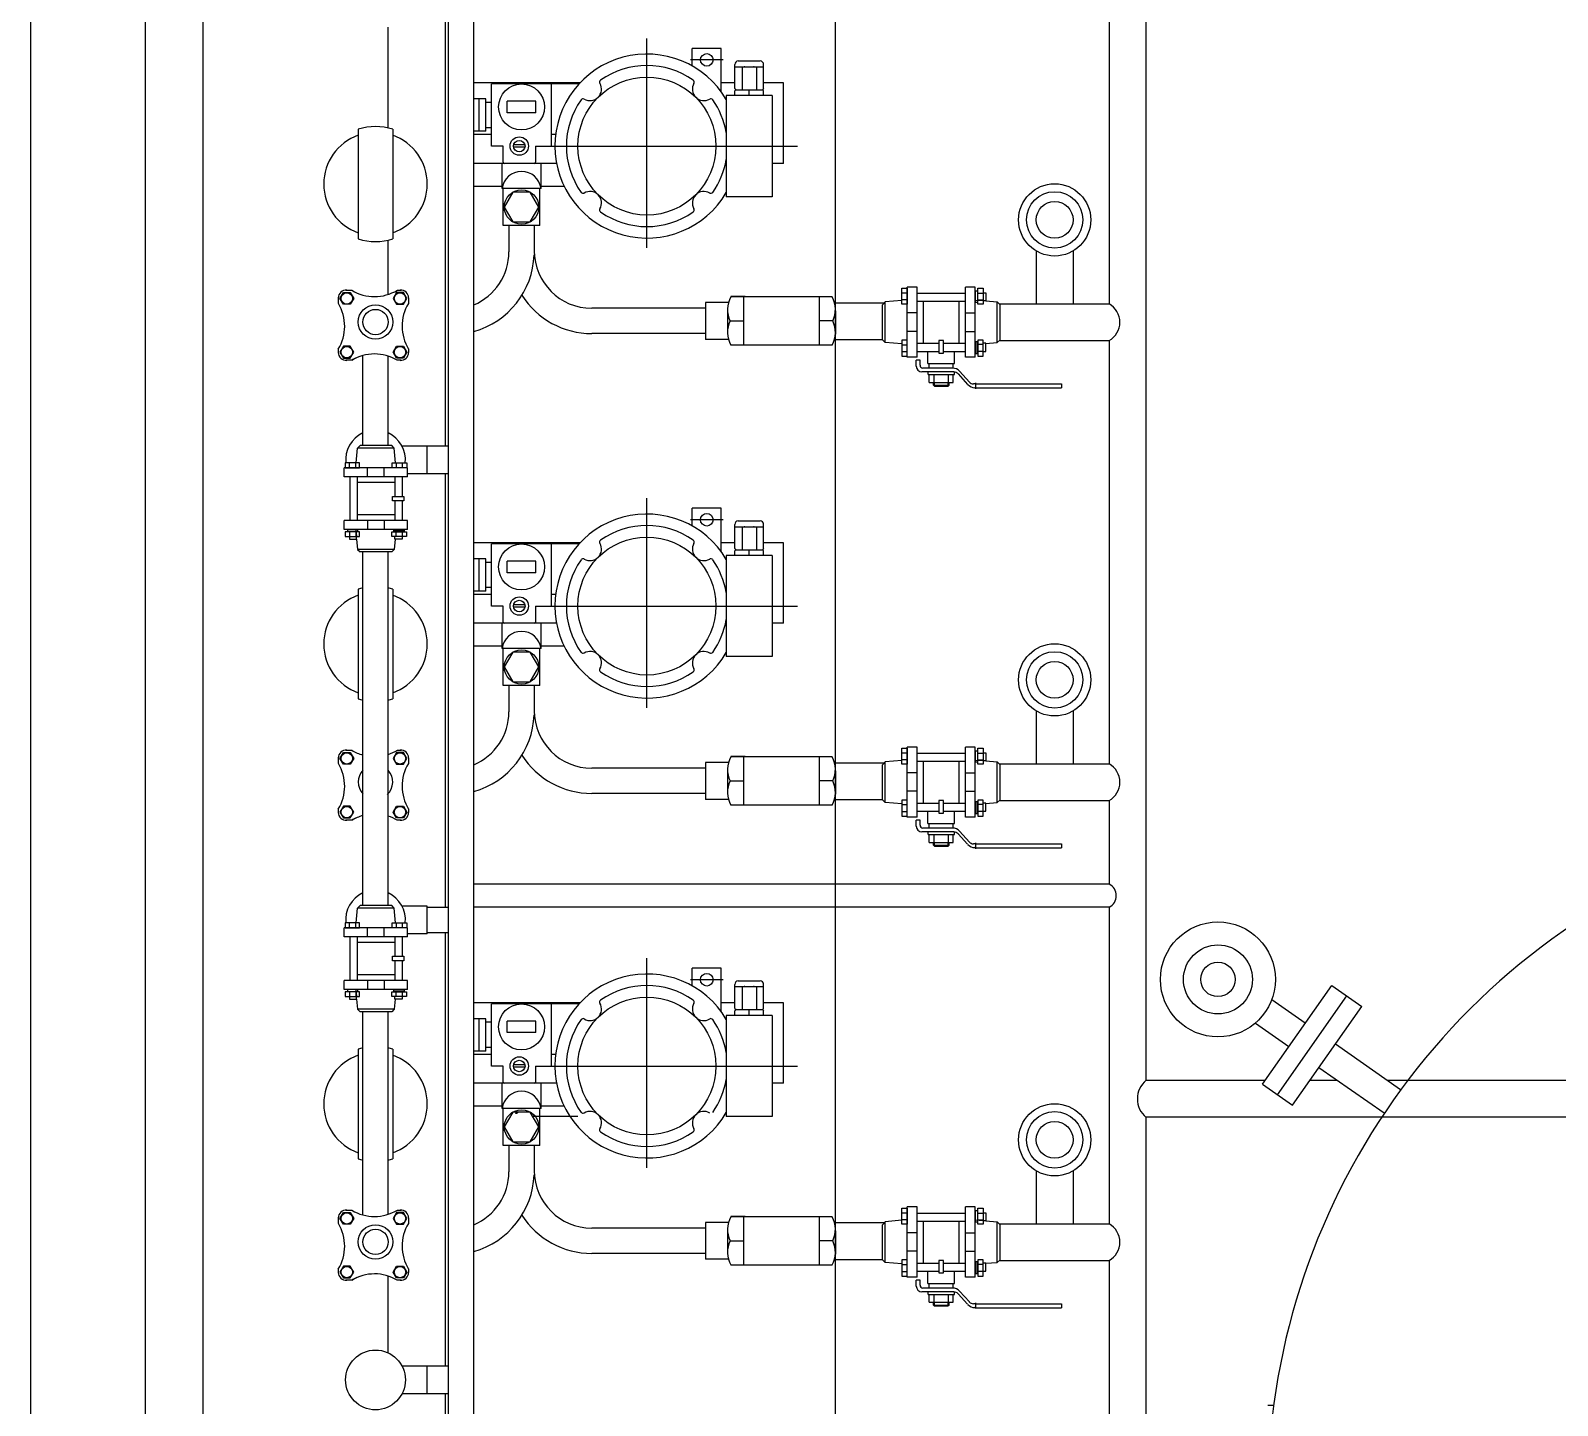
# Model space of a CAD drawing. Extents: x -93062 to 326984, y -142534 to 91021.
# Drawn here: x -13834 to -12506, y 71426 to 72622 of the extents above; entities that cross this region are included whole.
import ezdxf

# ---------------------------------------------------------------- set-up
doc = ezdxf.new("R2010")
doc.units = 0
doc.header["$LTSCALE"] = 1000
doc.header["$MEASUREMENT"] = 0
doc.layers.add('EQUIPMENT', color=8, linetype='Continuous')

# ---------------------------------------------------------------- blocks, each defined once
blk = doc.blocks.new('A$C057769C0')
at = {"layer": 'EQUIPMENT', "linetype": 'Continuous'}
for p, q in [((6950, 9599.5), (6950, 14599.5)), ((7550, 9649.5), (7550, 14549.5)), ((7000, 9649.5), (7000, 13799.5)), ((7235.5, 9886.5), (7235.5, 13066.5)), ((7213.5, 9898.5), (7213.5, 13054.5)), ((7211, 11888.5), (7211, 12265.5)), ((7161, 12165.3), (7161, 12253)), ((7135, 12164.2), (7135, 12068.8)), ((7165, 12164.2), (7165, 12068.8)), ((7266, 12080.5), (7266, 12057.5)), ((7288, 12080.5), (7288, 12057.5)), ((7161, 12020.6), (7161, 12067.7)), ((7724.6, 12058.2), (7724.6, 12012.3)), ((7756.6, 12058.2), (7756.6, 12012.3)), ((7436.9, 12008.5), (7338, 12008.5)), ((7456.9, 12013.4), (7436.9, 12013.4)), ((7436.9, 12013.4), (7436.9, 11981.4)), ((7692.4, 12012.3), (7788, 12012.3)), ((7436.9, 11986.5), (7338, 11986.5)), ((7456.9, 11981.4), (7436.9, 11981.4)), ((7692.4, 11980.3), (7788, 11980.3)), ((7139, 11889.1), (7139, 11967.3)), ((7161, 11889.1), (7161, 11966.8)), ((7213.5, 11888.5), (7173, 11888.5)), ((7195, 11864.5), (7195, 11888.5)), ((7213.5, 11864.5), (7177.9, 11864.5)), ((7211, 11487.5), (7211, 11864.5)), ((7164.2, 11796.6), (7136.6, 11796.6)), ((7139, 11489.1), (7139, 11796.6)), ((7161, 11489.1), (7161, 11796.6)), ((7135, 11764.2), (7135, 11668.8)), ((7165, 11764.2), (7165, 11668.8)), ((7266, 11680.5), (7266, 11657.5)), ((7288, 11680.5), (7288, 11657.5)), ((7724.6, 11658.2), (7724.6, 11612.3)), ((7756.6, 11658.2), (7756.6, 11612.3)), ((7436.9, 11608.5), (7338, 11608.5)), ((7456.9, 11613.4), (7436.9, 11613.4)), ((7436.9, 11613.4), (7436.9, 11581.4)), ((7692.4, 11612.3), (7788, 11612.3)), ((7436.9, 11586.5), (7338, 11586.5)), ((7456.9, 11581.4), (7436.9, 11581.4)), ((7692.4, 11580.3), (7788, 11580.3)), ((7195, 11488.5), (7173, 11488.5)), ((7195, 11464.5), (7195, 11488.5)), ((7195, 11487.5), (7213.5, 11487.5)), ((7195, 11464.5), (7177.9, 11464.5)), ((7195, 11465.5), (7213.5, 11465.5)), ((7211, 11088.5), (7211, 11465.5)), ((7164.2, 11396.6), (7136.6, 11396.6)), ((7139, 11220.1), (7139, 11396.6)), ((7161, 11220.6), (7161, 11396.6)), ((7135, 11364.2), (7135, 11268.8)), ((7165, 11364.2), (7165, 11268.8)), ((7495, 11305.5), (7455, 11305.5)), ((7266, 11280.5), (7266, 11257.5)), ((7288, 11280.5), (7288, 11257.5)), ((7724.6, 11258.2), (7724.6, 11212.3)), ((7756.6, 11258.2), (7756.6, 11212.3)), ((7436.9, 11208.5), (7338, 11208.5)), ((7456.9, 11213.4), (7436.9, 11213.4)), ((7436.9, 11213.4), (7436.9, 11181.4)), ((7692.4, 11212.3), (7788, 11212.3)), ((7436.9, 11186.5), (7338, 11186.5)), ((7456.9, 11181.4), (7436.9, 11181.4)), ((7692.4, 11180.3), (7788, 11180.3)), ((7161, 11100.1), (7161, 11166.8)), ((7213.5, 11088.5), (7173, 11088.5)), ((7195, 11064.5), (7195, 11088.5)), ((7213.5, 11064.5), (7173, 11064.5)), ((7211, 10688.5), (7211, 11064.5))]:
    blk.add_line(p, q, dxfattribs=at)
at = {"layer": 'EQUIPMENT'}
for p, q in [((7820, 12862.1), (7820, 11336.9)), ((7788, 12380.3), (7788, 12012.3)), ((7425.5, 12219.1), (7425.5, 12234.5)), ((7450.5, 12234.5), (7425.5, 12234.5)), ((7450.5, 12196.8), (7450.5, 12234.5)), ((7452.3, 12224.5), (7423.9, 12224.5)), ((7462.5, 12199.5), (7462.5, 12220.5)), ((7462.5, 12218.5), (7487.5, 12218.5)), ((7465.5, 12223.5), (7484.5, 12223.5)), ((7468.7, 12218.5), (7468.7, 12198.5)), ((7481.2, 12218.5), (7481.2, 12198.5)), ((7487.5, 12199.5), (7487.5, 12220.5)), ((7327.9, 12204.5), (7235.5, 12204.5)), ((7327, 12203.5), (7251, 12203.5)), ((7251, 12149.5), (7251, 12203.5)), ((7303, 12149.5), (7303, 12203.5)), ((7462.5, 12204.5), (7450.5, 12204.5)), ((7504.8, 12204.5), (7487.5, 12204.5)), ((7504.8, 12134.5), (7504.8, 12204.5)), ((7246, 12190.5), (7235.5, 12190.5)), ((7240, 12162.5), (7240, 12190.5)), ((7246, 12162.5), (7246, 12190.5)), ((7495, 12193.5), (7455, 12193.5)), ((7455, 12193.5), (7455, 12105.5)), ((7462.5, 12199.5), (7463.5, 12198.5)), ((7463.5, 12198.5), (7462.5, 12197.5)), ((7462.5, 12193.5), (7462.5, 12197.5)), ((7463.5, 12198.5), (7486.5, 12198.5)), ((7475, 12193.5), (7475, 12198.5)), ((7487.5, 12199.5), (7486.5, 12198.5)), ((7486.5, 12198.5), (7487.5, 12197.5)), ((7487.5, 12193.5), (7487.5, 12197.5)), ((7495, 12193.5), (7495, 12105.5)), ((7251, 12187.5), (7246, 12187.5)), ((7264.5, 12178.5), (7264.5, 12188.5)), ((7289.5, 12188.5), (7264.5, 12188.5)), ((7289.5, 12178.5), (7264.5, 12178.5)), ((7289.5, 12178.5), (7289.5, 12188.5)), ((7251, 12165.5), (7246, 12165.5)), ((7246, 12162.5), (7235.5, 12162.5)), ((7251, 12159.5), (7235.5, 12159.5)), ((7280, 12150.5), (7270, 12150.5)), ((7306.6, 12159.5), (7303, 12159.5)), ((7261, 12149.5), (7251, 12149.5)), ((7261, 12135.5), (7261, 12149.5)), ((7280, 12148.5), (7270, 12148.5)), ((7289, 12149.5), (7289, 12135.5)), ((7307.4, 12134.5), (7235.5, 12134.5)), ((7260, 12112.5), (7260, 12134.5)), ((7294, 12112.5), (7294, 12134.5)), ((7504.8, 12134.5), (7495, 12134.5)), ((7260, 12114.5), (7235.5, 12114.5)), ((7294, 12112.5), (7260, 12112.5)), ((7261, 12080.5), (7261, 12112.5)), ((7293, 12080.5), (7293, 12112.5)), ((7314, 12114.5), (7294, 12114.5)), ((7269.5, 12109.5), (7262, 12096.5)), ((7284.5, 12109.5), (7269.5, 12109.5)), ((7292, 12096.5), (7284.5, 12109.5)), ((7495, 12105.5), (7455, 12105.5)), ((7262, 12096.5), (7269.5, 12083.5)), ((7269.5, 12083.5), (7284.5, 12083.5)), ((7284.5, 12083.5), (7292, 12096.5)), ((7293, 12080.5), (7261, 12080.5)), ((7117.7, 12012.5), (7117.7, 12017.4)), ((7119.1, 12017), (7122.1, 12022.2)), ((7122.1, 12011.9), (7119.1, 12017)), ((7122.1, 12022.2), (7128, 12022.2)), ((7124.1, 12024.2), (7129.4, 12024.2)), ((7128, 12022.2), (7131, 12017)), ((7131, 12017), (7128, 12011.9)), ((7168.3, 12022.2), (7165.4, 12017)), ((7165.4, 12017), (7168.3, 12011.9)), ((7174.3, 12022.2), (7168.3, 12022.2)), ((7168.8, 12024.2), (7172.3, 12024.2)), ((7177.3, 12017), (7174.3, 12022.2)), ((7174.3, 12011.9), (7177.3, 12017)), ((7178.7, 12017.4), (7178.7, 12012.5)), ((7128, 12011.9), (7122.1, 12011.9)), ((7168.3, 12011.9), (7174.3, 12011.9)), ((7788, 11980.3), (7788, 11612.3)), ((7117.7, 11970), (7117.7, 11973.1)), ((7122.1, 11975.5), (7119.1, 11970.3)), ((7119.1, 11970.3), (7122.1, 11965.2)), ((7128, 11975.5), (7122.1, 11975.5)), ((7122.1, 11965.2), (7128, 11965.2)), ((7131, 11970.3), (7128, 11975.5)), ((7128, 11965.2), (7131, 11970.3)), ((7165.4, 11970.3), (7168.3, 11975.5)), ((7168.3, 11965.2), (7165.4, 11970.3)), ((7168.3, 11975.5), (7174.3, 11975.5)), ((7174.3, 11965.2), (7168.3, 11965.2)), ((7174.3, 11975.5), (7177.3, 11970.3)), ((7177.3, 11970.3), (7174.3, 11965.2)), ((7178.7, 11973.1), (7178.7, 11970)), ((7129.4, 11963.2), (7124.1, 11963.2)), ((7172.3, 11963.2), (7168.8, 11963.2)), ((7746.5, 11942.7), (7746.5, 11939.3)), ((7133.2, 11873.9), (7134.3, 11886.9)), ((7134.3, 11886.9), (7136.6, 11889.1)), ((7166.3, 11886.9), (7134.3, 11886.9)), ((7164.2, 11889.1), (7136.6, 11889.1)), ((7166.3, 11886.9), (7164.2, 11889.1)), ((7167.4, 11873.9), (7166.3, 11886.9)), ((7123.5, 11873.9), (7123.5, 11869.8)), ((7136.2, 11873.9), (7123.5, 11873.9)), ((7127.2, 11873.8), (7127.2, 11870)), ((7132.6, 11873.6), (7132.6, 11870.1)), ((7136.2, 11869.8), (7136.2, 11873.9)), ((7164.4, 11869.8), (7164.4, 11873.9)), ((7164.4, 11873.9), (7177.1, 11873.9)), ((7168, 11873.6), (7168, 11870.1)), ((7173.3, 11873.8), (7173.3, 11870)), ((7177.1, 11873.9), (7177.1, 11869.8)), ((7122.7, 11861.9), (7122.7, 11869.7)), ((7177.9, 11869.7), (7122.7, 11869.7)), ((7177.9, 11861.9), (7122.7, 11861.9)), ((7123.5, 11869.8), (7136.2, 11869.8)), ((7127.6, 11861.9), (7127.6, 11823.9)), ((7132.9, 11869.7), (7132.9, 11869.8)), ((7133.9, 11861.9), (7133.9, 11823.9)), ((7143, 11861.9), (7143, 11869.7)), ((7157.5, 11861.9), (7157.5, 11869.7)), ((7177.1, 11869.8), (7164.4, 11869.8)), ((7166.9, 11861.9), (7166.9, 11844.9)), ((7167.7, 11869.7), (7167.7, 11869.8)), ((7173.3, 11861.9), (7173.3, 11844.9)), ((7177.9, 11861.9), (7177.9, 11869.7)), ((7166.9, 11856.9), (7133.9, 11856.9)), ((7164.7, 11841.1), (7164.7, 11844.9)), ((7164.7, 11844.9), (7174.6, 11844.9)), ((7174.6, 11844.9), (7174.6, 11841.1)), ((7174.6, 11841.1), (7164.7, 11841.1)), ((7166.9, 11841.1), (7166.9, 11823.9)), ((7173.3, 11841.1), (7173.3, 11823.9)), ((7425.5, 11819.1), (7425.5, 11834.5)), ((7450.5, 11834.5), (7425.5, 11834.5)), ((7450.5, 11796.8), (7450.5, 11834.5)), ((7122.7, 11816.1), (7122.7, 11823.9)), ((7177.9, 11823.9), (7122.7, 11823.9)), ((7166.9, 11828.9), (7133.9, 11828.9)), ((7143, 11823.9), (7143, 11816.1)), ((7157.5, 11823.9), (7157.5, 11816.1)), ((7177.9, 11816.1), (7177.9, 11823.9)), ((7452.3, 11824.5), (7423.9, 11824.5)), ((7462.5, 11799.5), (7462.5, 11820.5)), ((7462.5, 11818.5), (7487.5, 11818.5)), ((7465.5, 11823.5), (7484.5, 11823.5)), ((7468.7, 11818.5), (7468.7, 11798.5)), ((7481.2, 11818.5), (7481.2, 11798.5)), ((7487.5, 11799.5), (7487.5, 11820.5)), ((7177.9, 11816.1), (7122.7, 11816.1)), ((7123.6, 11814.1), (7123.6, 11810)), ((7136.2, 11814.1), (7123.6, 11814.1)), ((7123.6, 11810), (7136.2, 11810)), ((7125.5, 11815.9), (7125.5, 11814.3)), ((7134.7, 11815.9), (7125.5, 11815.9)), ((7125.5, 11814.3), (7134.7, 11814.3)), ((7127.3, 11810), (7127.3, 11807.7)), ((7127.3, 11807.7), (7133.6, 11807.7)), ((7127.5, 11813.9), (7127.5, 11810.2)), ((7132.8, 11813.7), (7132.8, 11810.3)), ((7132.9, 11816.1), (7133.4, 11810)), ((7133.5, 11807.7), (7134.3, 11798.8)), ((7133.6, 11807.7), (7133.6, 11810)), ((7134.7, 11814.3), (7134.7, 11815.9)), ((7136.2, 11810), (7136.2, 11814.1)), ((7164.3, 11810), (7164.3, 11814.1)), ((7164.3, 11814.1), (7177, 11814.1)), ((7177, 11810), (7164.3, 11810)), ((7165.9, 11814.3), (7165.9, 11815.9)), ((7165.9, 11815.9), (7175, 11815.9)), ((7175, 11814.3), (7165.9, 11814.3)), ((7167, 11807.7), (7166.3, 11798.8)), ((7166.9, 11807.7), (7166.9, 11810)), ((7173.2, 11807.7), (7166.9, 11807.7)), ((7167.7, 11816.1), (7167.7, 11815.9)), ((7167.7, 11813.7), (7167.7, 11810.3)), ((7173.1, 11813.9), (7173.1, 11810.2)), ((7173.2, 11810), (7173.2, 11807.7)), ((7175, 11815.9), (7175, 11814.3)), ((7177, 11814.1), (7177, 11810)), ((7327.9, 11804.5), (7235.5, 11804.5)), ((7462.5, 11804.5), (7450.5, 11804.5)), ((7504.8, 11804.5), (7487.5, 11804.5)), ((7504.8, 11734.5), (7504.8, 11804.5)), ((7134.3, 11798.8), (7136.6, 11796.6)), ((7166.3, 11798.8), (7134.3, 11798.8)), ((7166.3, 11798.8), (7164.2, 11796.6)), ((7327, 11803.5), (7251, 11803.5)), ((7251, 11749.5), (7251, 11803.5)), ((7303, 11749.5), (7303, 11803.5)), ((7495, 11793.5), (7455, 11793.5)), ((7455, 11793.5), (7455, 11705.5)), ((7462.5, 11799.5), (7463.5, 11798.5)), ((7463.5, 11798.5), (7462.5, 11797.5)), ((7462.5, 11793.5), (7462.5, 11797.5)), ((7463.5, 11798.5), (7486.5, 11798.5)), ((7475, 11793.5), (7475, 11798.5)), ((7487.5, 11799.5), (7486.5, 11798.5)), ((7486.5, 11798.5), (7487.5, 11797.5)), ((7487.5, 11793.5), (7487.5, 11797.5)), ((7495, 11793.5), (7495, 11705.5)), ((7246, 11790.5), (7235.5, 11790.5)), ((7240, 11762.5), (7240, 11790.5)), ((7246, 11762.5), (7246, 11790.5)), ((7251, 11787.5), (7246, 11787.5)), ((7264.5, 11778.5), (7264.5, 11788.5)), ((7289.5, 11788.5), (7264.5, 11788.5)), ((7289.5, 11778.5), (7264.5, 11778.5)), ((7289.5, 11778.5), (7289.5, 11788.5)), ((7251, 11765.5), (7246, 11765.5)), ((7246, 11762.5), (7235.5, 11762.5)), ((7251, 11759.5), (7235.5, 11759.5)), ((7306.6, 11759.5), (7303, 11759.5)), ((7261, 11749.5), (7251, 11749.5)), ((7261, 11735.5), (7261, 11749.5)), ((7280, 11750.5), (7270, 11750.5)), ((7280, 11748.5), (7270, 11748.5)), ((7289, 11749.5), (7289, 11735.5)), ((7307.4, 11734.5), (7235.5, 11734.5)), ((7260, 11712.5), (7260, 11734.5)), ((7294, 11712.5), (7294, 11734.5)), ((7504.8, 11734.5), (7495, 11734.5)), ((7260, 11714.5), (7235.5, 11714.5)), ((7294, 11712.5), (7260, 11712.5)), ((7261, 11680.5), (7261, 11712.5)), ((7293, 11680.5), (7293, 11712.5)), ((7314, 11714.5), (7294, 11714.5)), ((7269.5, 11709.5), (7262, 11696.5)), ((7284.5, 11709.5), (7269.5, 11709.5)), ((7292, 11696.5), (7284.5, 11709.5)), ((7495, 11705.5), (7455, 11705.5)), ((7262, 11696.5), (7269.5, 11683.5)), ((7284.5, 11683.5), (7292, 11696.5)), ((7293, 11680.5), (7261, 11680.5)), ((7269.5, 11683.5), (7284.5, 11683.5)), ((7119.1, 11617), (7122.1, 11622.2)), ((7122.1, 11622.2), (7128, 11622.2)), ((7124.1, 11624.2), (7129.4, 11624.2)), ((7128, 11622.2), (7131, 11617)), ((7168.3, 11622.2), (7165.4, 11617)), ((7174.3, 11622.2), (7168.3, 11622.2)), ((7168.8, 11624.2), (7172.3, 11624.2)), ((7177.3, 11617), (7174.3, 11622.2)), ((7117.7, 11612.5), (7117.7, 11617.4)), ((7122.1, 11611.9), (7119.1, 11617)), ((7128, 11611.9), (7122.1, 11611.9)), ((7131, 11617), (7128, 11611.9)), ((7165.4, 11617), (7168.3, 11611.9)), ((7168.3, 11611.9), (7174.3, 11611.9)), ((7174.3, 11611.9), (7177.3, 11617)), ((7178.7, 11617.4), (7178.7, 11612.5)), ((7788, 11580.3), (7788, 11507.6)), ((7117.7, 11570), (7117.7, 11573.1)), ((7122.1, 11575.5), (7119.1, 11570.3)), ((7119.1, 11570.3), (7122.1, 11565.2)), ((7128, 11575.5), (7122.1, 11575.5)), ((7131, 11570.3), (7128, 11575.5)), ((7128, 11565.2), (7131, 11570.3)), ((7165.4, 11570.3), (7168.3, 11575.5)), ((7168.3, 11565.2), (7165.4, 11570.3)), ((7168.3, 11575.5), (7174.3, 11575.5)), ((7174.3, 11575.5), (7177.3, 11570.3)), ((7177.3, 11570.3), (7174.3, 11565.2)), ((7178.7, 11573.1), (7178.7, 11570)), ((7122.1, 11565.2), (7128, 11565.2)), ((7129.4, 11563.2), (7124.1, 11563.2)), ((7174.3, 11565.2), (7168.3, 11565.2)), ((7172.3, 11563.2), (7168.8, 11563.2)), ((7746.5, 11542.7), (7746.5, 11539.3)), ((7788, 11507.6), (7235.5, 11507.6)), ((7133.2, 11473.9), (7134.3, 11486.9)), ((7134.3, 11486.9), (7136.6, 11489.1)), ((7166.3, 11486.9), (7134.3, 11486.9)), ((7164.2, 11489.1), (7136.6, 11489.1)), ((7166.3, 11486.9), (7164.2, 11489.1)), ((7167.4, 11473.9), (7166.3, 11486.9)), ((7788, 11487.6), (7235.5, 11487.6)), ((7788, 11487.6), (7788, 11212.3)), ((7123.5, 11473.9), (7123.5, 11469.8)), ((7136.2, 11473.9), (7123.5, 11473.9)), ((7127.2, 11473.8), (7127.2, 11470)), ((7132.6, 11473.6), (7132.6, 11470.1)), ((7136.2, 11469.8), (7136.2, 11473.9)), ((7164.4, 11469.8), (7164.4, 11473.9)), ((7164.4, 11473.9), (7177.1, 11473.9)), ((7168, 11473.6), (7168, 11470.1)), ((7173.3, 11473.8), (7173.3, 11470)), ((7177.1, 11473.9), (7177.1, 11469.8)), ((7122.7, 11461.9), (7122.7, 11469.7)), ((7177.9, 11469.7), (7122.7, 11469.7)), ((7177.9, 11461.9), (7122.7, 11461.9)), ((7123.5, 11469.8), (7136.2, 11469.8)), ((7127.6, 11461.9), (7127.6, 11423.9)), ((7132.9, 11469.7), (7132.9, 11469.8)), ((7133.9, 11461.9), (7133.9, 11423.9)), ((7143, 11461.9), (7143, 11469.7)), ((7157.5, 11461.9), (7157.5, 11469.7)), ((7177.1, 11469.8), (7164.4, 11469.8)), ((7166.9, 11461.9), (7166.9, 11444.9)), ((7167.7, 11469.7), (7167.7, 11469.8)), ((7173.3, 11461.9), (7173.3, 11444.9)), ((7177.9, 11461.9), (7177.9, 11469.7)), ((7166.9, 11456.9), (7133.9, 11456.9)), ((7164.7, 11441.1), (7164.7, 11444.9)), ((7164.7, 11444.9), (7174.6, 11444.9)), ((7174.6, 11441.1), (7164.7, 11441.1)), ((7166.9, 11441.1), (7166.9, 11423.9)), ((7173.3, 11441.1), (7173.3, 11423.9)), ((7174.6, 11444.9), (7174.6, 11441.1)), ((7425.5, 11419.1), (7425.5, 11434.5)), ((7450.5, 11434.5), (7425.5, 11434.5)), ((7450.5, 11396.8), (7450.5, 11434.5)), ((7122.7, 11416.1), (7122.7, 11423.9)), ((7177.9, 11423.9), (7122.7, 11423.9)), ((7166.9, 11428.9), (7133.9, 11428.9)), ((7143, 11423.9), (7143, 11416.1)), ((7157.5, 11423.9), (7157.5, 11416.1)), ((7177.9, 11416.1), (7177.9, 11423.9)), ((7452.3, 11424.5), (7423.9, 11424.5)), ((7462.5, 11399.5), (7462.5, 11420.5)), ((7465.5, 11423.5), (7484.5, 11423.5)), ((7487.5, 11399.5), (7487.5, 11420.5)), ((7921.3, 11333.6), (7981.5, 11419.6)), ((7981.5, 11419.6), (8007.7, 11401.3)), ((7177.9, 11416.1), (7122.7, 11416.1)), ((7123.6, 11414.1), (7123.6, 11410)), ((7136.2, 11414.1), (7123.6, 11414.1)), ((7123.6, 11410), (7136.2, 11410)), ((7125.5, 11415.9), (7125.5, 11414.3)), ((7134.7, 11415.9), (7125.5, 11415.9)), ((7125.5, 11414.3), (7134.7, 11414.3)), ((7127.3, 11410), (7127.3, 11407.7)), ((7127.3, 11407.7), (7133.6, 11407.7)), ((7127.5, 11413.9), (7127.5, 11410.2)), ((7132.8, 11413.7), (7132.8, 11410.3)), ((7132.9, 11416.1), (7133.4, 11410)), ((7133.5, 11407.7), (7134.3, 11398.8)), ((7133.6, 11407.7), (7133.6, 11410)), ((7134.7, 11414.3), (7134.7, 11415.9)), ((7136.2, 11410), (7136.2, 11414.1)), ((7164.3, 11410), (7164.3, 11414.1)), ((7164.3, 11414.1), (7177, 11414.1)), ((7177, 11410), (7164.3, 11410)), ((7165.9, 11414.3), (7165.9, 11415.9)), ((7165.9, 11415.9), (7175, 11415.9)), ((7175, 11414.3), (7165.9, 11414.3)), ((7167, 11407.7), (7166.3, 11398.8)), ((7166.9, 11407.7), (7166.9, 11410)), ((7173.2, 11407.7), (7166.9, 11407.7)), ((7167.7, 11416.1), (7167.7, 11415.9)), ((7167.7, 11413.7), (7167.7, 11410.3)), ((7173.1, 11413.9), (7173.1, 11410.2)), ((7173.2, 11410), (7173.2, 11407.7)), ((7175, 11415.9), (7175, 11414.3)), ((7177, 11414.1), (7177, 11410)), ((7462.5, 11418.5), (7487.5, 11418.5)), ((7468.7, 11418.5), (7468.7, 11398.5)), ((7481.2, 11418.5), (7481.2, 11398.5)), ((7929.4, 11407.2), (7958.5, 11386.9)), ((7934.4, 11324.4), (7994.6, 11410.4)), ((7134.3, 11398.8), (7136.6, 11396.6)), ((7166.3, 11398.8), (7134.3, 11398.8)), ((7166.3, 11398.8), (7164.2, 11396.6)), ((7327.9, 11404.5), (7235.5, 11404.5)), ((7327, 11403.5), (7251, 11403.5)), ((7251, 11349.5), (7251, 11403.5)), ((7303, 11349.5), (7303, 11403.5)), ((7462.5, 11404.5), (7450.5, 11404.5)), ((7495, 11393.5), (7455, 11393.5)), ((7455, 11393.5), (7455, 11305.5)), ((7462.5, 11399.5), (7463.5, 11398.5)), ((7463.5, 11398.5), (7462.5, 11397.5)), ((7462.5, 11393.5), (7462.5, 11397.5)), ((7463.5, 11398.5), (7486.5, 11398.5)), ((7475, 11393.5), (7475, 11398.5)), ((7487.5, 11399.5), (7486.5, 11398.5)), ((7486.5, 11398.5), (7487.5, 11397.5)), ((7504.8, 11404.5), (7487.5, 11404.5)), ((7487.5, 11393.5), (7487.5, 11397.5)), ((7495, 11393.5), (7495, 11305.5)), ((7504.8, 11334.5), (7504.8, 11404.5)), ((7947.5, 11315.3), (8007.7, 11401.3)), ((7246, 11390.5), (7235.5, 11390.5)), ((7240, 11362.5), (7240, 11390.5)), ((7246, 11362.5), (7246, 11390.5)), ((7251, 11387.5), (7246, 11387.5)), ((7264.5, 11378.5), (7264.5, 11388.5)), ((7289.5, 11388.5), (7264.5, 11388.5)), ((7289.5, 11378.5), (7289.5, 11388.5)), ((7915.1, 11386.8), (7944.2, 11366.4)), ((7289.5, 11378.5), (7264.5, 11378.5)), ((8041.4, 11328.8), (7984.8, 11368.5)), ((7246, 11362.5), (7235.5, 11362.5)), ((7251, 11359.5), (7235.5, 11359.5)), ((7251, 11365.5), (7246, 11365.5)), ((7306.6, 11359.5), (7303, 11359.5)), ((7261, 11349.5), (7251, 11349.5)), ((7261, 11335.5), (7261, 11349.5)), ((7280, 11350.5), (7270, 11350.5)), ((7280, 11348.5), (7270, 11348.5)), ((7289, 11349.5), (7289, 11335.5)), ((8027.1, 11308.4), (7970.4, 11348)), ((7307.4, 11334.5), (7235.5, 11334.5)), ((7260, 11312.5), (7260, 11334.5)), ((7294, 11312.5), (7294, 11334.5)), ((7504.8, 11334.5), (7495, 11334.5)), ((7923.6, 11336.9), (7820, 11336.9)), ((7921.3, 11333.6), (7947.5, 11315.3)), ((7986.3, 11336.9), (7962.6, 11336.9)), ((8270.3, 11336.9), (8029.9, 11336.9)), ((7260, 11314.5), (7235.5, 11314.5)), ((7314, 11314.5), (7294, 11314.5)), ((7294, 11312.5), (7260, 11312.5)), ((7261, 11280.5), (7261, 11312.5)), ((7269.5, 11309.5), (7262, 11296.5)), ((7284.5, 11309.5), (7269.5, 11309.5)), ((7292, 11296.5), (7284.5, 11309.5)), ((7325.9, 11305.5), (7285.9, 11305.5)), ((7293, 11280.5), (7293, 11312.5)), ((7820, 11304.9), (7820, 10032.3)), ((8270.3, 11304.9), (7820, 11304.9)), ((7262, 11296.5), (7269.5, 11283.5)), ((7284.5, 11283.5), (7292, 11296.5)), ((7293, 11280.5), (7261, 11280.5)), ((7269.5, 11283.5), (7284.5, 11283.5)), ((7119.1, 11217), (7122.1, 11222.2)), ((7122.1, 11222.2), (7128, 11222.2)), ((7124.1, 11224.2), (7129.4, 11224.2)), ((7128, 11222.2), (7131, 11217)), ((7168.3, 11222.2), (7165.4, 11217)), ((7174.3, 11222.2), (7168.3, 11222.2)), ((7168.8, 11224.2), (7172.3, 11224.2)), ((7177.3, 11217), (7174.3, 11222.2)), ((7117.7, 11212.5), (7117.7, 11217.4)), ((7122.1, 11211.9), (7119.1, 11217)), ((7128, 11211.9), (7122.1, 11211.9)), ((7131, 11217), (7128, 11211.9)), ((7165.4, 11217), (7168.3, 11211.9)), ((7168.3, 11211.9), (7174.3, 11211.9)), ((7174.3, 11211.9), (7177.3, 11217)), ((7178.7, 11217.4), (7178.7, 11212.5)), ((7117.7, 11170), (7117.7, 11173.1)), ((7122.1, 11175.5), (7119.1, 11170.3)), ((7119.1, 11170.3), (7122.1, 11165.2)), ((7128, 11175.5), (7122.1, 11175.5)), ((7131, 11170.3), (7128, 11175.5)), ((7128, 11165.2), (7131, 11170.3)), ((7165.4, 11170.3), (7168.3, 11175.5)), ((7168.3, 11165.2), (7165.4, 11170.3)), ((7168.3, 11175.5), (7174.3, 11175.5)), ((7174.3, 11175.5), (7177.3, 11170.3)), ((7177.3, 11170.3), (7174.3, 11165.2)), ((7178.7, 11173.1), (7178.7, 11170)), ((7788, 11180.3), (7788, 10812.3)), ((7122.1, 11165.2), (7128, 11165.2)), ((7129.4, 11163.2), (7124.1, 11163.2)), ((7174.3, 11165.2), (7168.3, 11165.2)), ((7172.3, 11163.2), (7168.8, 11163.2)), ((7746.5, 11142.7), (7746.5, 11139.3)), ((7931, 11054.3), (7925.9, 11054.3))]:
    blk.add_line(p, q, dxfattribs=at)
at = {"layer": 'EQUIPMENT', "ltscale": 10}
for p, q in [((7386, 12060.9), (7386, 12243.2)), ((7289, 12149.5), (7517.1, 12149.5)), ((7386, 11660.9), (7386, 11843.2)), ((7289, 11749.5), (7517.1, 11749.5)), ((7386, 11260.9), (7386, 11443.2)), ((7289, 11349.5), (7517.1, 11349.5))]:
    blk.add_line(p, q, dxfattribs=at)
at = {"layer": 'EQUIPMENT', "ltscale": 8}
for p, q in [((7471.5, 12018.6), (7458.9, 12018.6)), ((7547.1, 12018.4), (7458.9, 12018.4)), ((7470.1, 12018.6), (7470.1, 11976.6)), ((7535.9, 12018.4), (7535.9, 11976.4)), ((7607.7, 12026), (7612.2, 12026)), ((7607.7, 12012), (7607.7, 12026)), ((7607.9, 12021.9), (7612, 12021.9)), ((7612.2, 12026), (7612.2, 12012)), ((7621, 12026.9), (7612.4, 12026.9)), ((7612.4, 11965.9), (7612.4, 12026.9)), ((7621, 11965.9), (7621, 12026.9)), ((7621, 12021.5), (7663, 12021.5)), ((7671.6, 12026.9), (7663, 12026.9)), ((7663, 11965.9), (7663, 12026.9)), ((7671.6, 11965.9), (7671.6, 12026.9)), ((7671.8, 12023.7), (7673.6, 12023.7)), ((7671.8, 12013.6), (7671.8, 12023.7)), ((7673.6, 12023.7), (7673.6, 12013.6)), ((7673.8, 12025.9), (7678.3, 12025.9)), ((7673.8, 12011.9), (7673.8, 12025.9)), ((7674, 12021.6), (7678.1, 12021.6)), ((7678.3, 12025.9), (7678.3, 12011.9)), ((7678.4, 12021.8), (7680.8, 12021.8)), ((7680.8, 12021.8), (7680.8, 12014.8)), ((7456.1, 12006.1), (7456.1, 11986)), ((7592.3, 12013), (7549.2, 12013)), ((7549.9, 12006.1), (7549.9, 11986)), ((7593.3, 12014.1), (7590.9, 12011.5)), ((7590.9, 11981), (7590.9, 12011.5)), ((7607.7, 12015.3), (7593.3, 12014.1)), ((7593.3, 11978.7), (7593.3, 12014.1)), ((7612.2, 12012), (7607.7, 12012)), ((7608.1, 12016), (7611.9, 12016)), ((7612.4, 12015.6), (7612.2, 12015.6)), ((7621, 12004.4), (7612.4, 12004.4)), ((7621, 12014.5), (7663, 12014.5)), ((7626.5, 11978), (7626.5, 12014.5)), ((7657.5, 11978), (7657.5, 12014.5)), ((7663, 12004.4), (7671.6, 12004.4)), ((7671.6, 12015.6), (7678.3, 12015.1)), ((7673.6, 12013.6), (7671.8, 12013.6)), ((7678.3, 12011.9), (7673.8, 12011.9)), ((7674.2, 12015.7), (7678, 12015.7)), ((7680.8, 12014.8), (7678.4, 12014.8)), ((7680.8, 12014.9), (7690.7, 12014.1)), ((7690.7, 11978.7), (7690.7, 12014.1)), ((7690.7, 12014.1), (7693.1, 12011.5)), ((7693.1, 11981), (7693.1, 12011.5)), ((7458.3, 11997.4), (7470.1, 11997.4)), ((7547.7, 11997.4), (7535.9, 11997.4)), ((7590.9, 11981), (7549, 11981)), ((7593.3, 11978.7), (7590.9, 11981)), ((7607.7, 11977.5), (7593.3, 11978.7)), ((7607.7, 11980.8), (7607.7, 11966.8)), ((7612.2, 11980.8), (7607.7, 11980.8)), ((7612.2, 11966.8), (7612.2, 11980.8)), ((7612.4, 11977.1), (7612.2, 11977.1)), ((7621, 11988.4), (7612.4, 11988.4)), ((7621, 11978), (7639.8, 11978)), ((7644, 11980.4), (7639.8, 11980.4)), ((7639.8, 11980.4), (7639.8, 11969.5)), ((7644, 11969.5), (7644, 11980.4)), ((7644, 11978), (7663, 11978)), ((7663, 11988.4), (7671.6, 11988.4)), ((7671.6, 11977.1), (7671.8, 11977.1)), ((7673.6, 11979.2), (7671.8, 11979.2)), ((7671.8, 11979.2), (7671.8, 11969)), ((7673.6, 11969), (7673.6, 11979.2)), ((7673.8, 11980.8), (7673.8, 11966.8)), ((7678.3, 11980.8), (7673.8, 11980.8)), ((7674.2, 11977.1), (7678, 11977.1)), ((7678.3, 11966.8), (7678.3, 11980.8)), ((7680.8, 11978), (7678.4, 11978)), ((7680.8, 11977.9), (7690.7, 11978.7)), ((7680.8, 11971), (7680.8, 11978)), ((7690.7, 11978.7), (7693.1, 11981)), ((7547.1, 11976.4), (7458.9, 11976.4)), ((7607.7, 11966.8), (7612.2, 11966.8)), ((7607.9, 11970.9), (7612, 11970.9)), ((7608.1, 11976.8), (7611.9, 11976.8)), ((7621, 11965.9), (7612.4, 11965.9)), ((7621, 11971), (7639.8, 11971)), ((7630.4, 11960.3), (7630.4, 11971)), ((7639.8, 11969.5), (7644, 11969.5)), ((7644, 11971), (7663, 11971)), ((7653.6, 11960.3), (7653.6, 11971)), ((7671.6, 11965.9), (7663, 11965.9)), ((7671.8, 11969), (7673.6, 11969)), ((7673.8, 11966.8), (7678.3, 11966.8)), ((7674, 11971.2), (7678.1, 11971.2)), ((7678.4, 11971), (7680.8, 11971)), ((7623.5, 11963.2), (7620.2, 11963.2)), ((7620.2, 11958.1), (7620.2, 11963.2)), ((7623.5, 11958.9), (7623.5, 11963.2)), ((7653, 11953.1), (7625.2, 11953.1)), ((7651.8, 11956.4), (7626, 11956.4)), ((7630.4, 11960.3), (7653.6, 11960.3)), ((7630.5, 11950.9), (7630.5, 11953.1)), ((7630.5, 11950.9), (7653.4, 11950.9)), ((7631.6, 11956.4), (7631.6, 11960.3)), ((7631.6, 11944), (7631.6, 11950.9)), ((7635.7, 11944), (7635.7, 11950.9)), ((7648.2, 11944), (7648.2, 11950.9)), ((7652.3, 11956.4), (7652.3, 11960.3)), ((7652.3, 11944), (7652.3, 11950.9)), ((7653.4, 11950.9), (7653.4, 11953.1)), ((7656.7, 11951.4), (7664.9, 11942.3)), ((7657.9, 11953.7), (7666.4, 11944.3)), ((7631.6, 11944), (7652.3, 11944)), ((7635.1, 11941.5), (7635.1, 11944)), ((7635.1, 11941.5), (7648.9, 11941.5)), ((7635.1, 11941.5), (7636, 11940.8)), ((7636, 11940.8), (7636, 11944)), ((7636, 11940.8), (7647.9, 11940.8)), ((7647.9, 11940.8), (7647.9, 11944)), ((7648.9, 11941.5), (7647.9, 11940.8)), ((7648.9, 11941.5), (7648.9, 11944)), ((7671.9, 11942.7), (7670, 11942.7)), ((7671.9, 11939.4), (7671.3, 11939.4)), ((7671.9, 11938.5), (7671.9, 11943.5)), ((7671.9, 11942.7), (7746.5, 11942.7)), ((7671.9, 11939.3), (7746.5, 11939.3)), ((7471.5, 11618.6), (7458.9, 11618.6)), ((7470.1, 11618.6), (7470.1, 11576.6)), ((7607.7, 11626), (7612.2, 11626)), ((7607.7, 11612), (7607.7, 11626)), ((7607.9, 11621.9), (7612, 11621.9)), ((7612.2, 11626), (7612.2, 11612)), ((7621, 11626.9), (7612.4, 11626.9)), ((7612.4, 11565.9), (7612.4, 11626.9)), ((7621, 11565.9), (7621, 11626.9)), ((7621, 11621.5), (7663, 11621.5)), ((7671.6, 11626.9), (7663, 11626.9)), ((7663, 11565.9), (7663, 11626.9)), ((7671.6, 11565.9), (7671.6, 11626.9)), ((7671.8, 11623.7), (7673.6, 11623.7)), ((7671.8, 11613.6), (7671.8, 11623.7)), ((7673.6, 11623.7), (7673.6, 11613.6)), ((7673.8, 11625.9), (7678.3, 11625.9)), ((7673.8, 11611.9), (7673.8, 11625.9)), ((7674, 11621.6), (7678.1, 11621.6)), ((7678.3, 11625.9), (7678.3, 11611.9)), ((7678.4, 11621.8), (7680.8, 11621.8)), ((7680.8, 11621.8), (7680.8, 11614.8)), ((7456.1, 11606.1), (7456.1, 11586)), ((7547.1, 11618.4), (7458.9, 11618.4)), ((7535.9, 11618.4), (7535.9, 11576.4)), ((7592.3, 11613), (7549.2, 11613)), ((7549.9, 11606.1), (7549.9, 11586)), ((7593.3, 11614.1), (7590.9, 11611.5)), ((7590.9, 11581), (7590.9, 11611.5)), ((7607.7, 11615.3), (7593.3, 11614.1)), ((7593.3, 11578.7), (7593.3, 11614.1)), ((7612.2, 11612), (7607.7, 11612)), ((7608.1, 11616), (7611.9, 11616)), ((7612.4, 11615.6), (7612.2, 11615.6)), ((7621, 11614.5), (7663, 11614.5)), ((7626.5, 11578), (7626.5, 11614.5)), ((7657.5, 11578), (7657.5, 11614.5)), ((7671.6, 11615.6), (7678.3, 11615.1)), ((7673.6, 11613.6), (7671.8, 11613.6)), ((7678.3, 11611.9), (7673.8, 11611.9)), ((7674.2, 11615.7), (7678, 11615.7)), ((7680.8, 11614.8), (7678.4, 11614.8)), ((7680.8, 11614.9), (7690.7, 11614.1)), ((7690.7, 11578.7), (7690.7, 11614.1)), ((7690.7, 11614.1), (7693.1, 11611.5)), ((7693.1, 11581), (7693.1, 11611.5)), ((7458.3, 11597.4), (7470.1, 11597.4)), ((7547.7, 11597.4), (7535.9, 11597.4)), ((7621, 11604.4), (7612.4, 11604.4)), ((7663, 11604.4), (7671.6, 11604.4)), ((7590.9, 11581), (7549, 11581)), ((7593.3, 11578.7), (7590.9, 11581)), ((7607.7, 11577.5), (7593.3, 11578.7)), ((7607.7, 11580.8), (7607.7, 11566.8)), ((7612.2, 11580.8), (7607.7, 11580.8)), ((7612.2, 11566.8), (7612.2, 11580.8)), ((7621, 11588.4), (7612.4, 11588.4)), ((7644, 11580.4), (7639.8, 11580.4)), ((7639.8, 11580.4), (7639.8, 11569.5)), ((7644, 11569.5), (7644, 11580.4)), ((7663, 11588.4), (7671.6, 11588.4)), ((7673.6, 11579.2), (7671.8, 11579.2)), ((7671.8, 11579.2), (7671.8, 11569)), ((7673.6, 11569), (7673.6, 11579.2)), ((7673.8, 11580.8), (7673.8, 11566.8)), ((7678.3, 11580.8), (7673.8, 11580.8)), ((7678.3, 11566.8), (7678.3, 11580.8)), ((7680.8, 11577.9), (7690.7, 11578.7)), ((7690.7, 11578.7), (7693.1, 11581)), ((7547.1, 11576.4), (7458.9, 11576.4)), ((7607.7, 11566.8), (7612.2, 11566.8)), ((7607.9, 11570.9), (7612, 11570.9)), ((7608.1, 11576.8), (7611.9, 11576.8)), ((7612.4, 11577.1), (7612.2, 11577.1)), ((7621, 11565.9), (7612.4, 11565.9)), ((7621, 11578), (7639.8, 11578)), ((7621, 11571), (7639.8, 11571)), ((7630.4, 11560.3), (7630.4, 11571)), ((7639.8, 11569.5), (7644, 11569.5)), ((7644, 11578), (7663, 11578)), ((7644, 11571), (7663, 11571)), ((7653.6, 11560.3), (7653.6, 11571)), ((7671.6, 11565.9), (7663, 11565.9)), ((7671.6, 11577.1), (7671.8, 11577.1)), ((7671.8, 11569), (7673.6, 11569)), ((7673.8, 11566.8), (7678.3, 11566.8)), ((7674, 11571.2), (7678.1, 11571.2)), ((7674.2, 11577.1), (7678, 11577.1)), ((7680.8, 11578), (7678.4, 11578)), ((7678.4, 11571), (7680.8, 11571)), ((7680.8, 11571), (7680.8, 11578)), ((7623.5, 11563.2), (7620.2, 11563.2)), ((7620.2, 11558.1), (7620.2, 11563.2)), ((7623.5, 11558.9), (7623.5, 11563.2)), ((7653, 11553.1), (7625.2, 11553.1)), ((7651.8, 11556.4), (7626, 11556.4)), ((7630.4, 11560.3), (7653.6, 11560.3)), ((7630.5, 11550.9), (7630.5, 11553.1)), ((7631.6, 11556.4), (7631.6, 11560.3)), ((7652.3, 11556.4), (7652.3, 11560.3)), ((7653.4, 11550.9), (7653.4, 11553.1)), ((7657.9, 11553.7), (7666.4, 11544.3)), ((7630.5, 11550.9), (7653.4, 11550.9)), ((7631.6, 11544), (7631.6, 11550.9)), ((7631.6, 11544), (7652.3, 11544)), ((7635.1, 11541.5), (7635.1, 11544)), ((7635.1, 11541.5), (7648.9, 11541.5)), ((7635.1, 11541.5), (7636, 11540.8)), ((7635.7, 11544), (7635.7, 11550.9)), ((7636, 11540.8), (7636, 11544)), ((7636, 11540.8), (7647.9, 11540.8)), ((7647.9, 11540.8), (7647.9, 11544)), ((7648.9, 11541.5), (7647.9, 11540.8)), ((7648.2, 11544), (7648.2, 11550.9)), ((7648.9, 11541.5), (7648.9, 11544)), ((7652.3, 11544), (7652.3, 11550.9)), ((7656.7, 11551.4), (7664.9, 11542.3)), ((7671.9, 11542.7), (7670, 11542.7)), ((7671.9, 11539.4), (7671.3, 11539.4)), ((7671.9, 11538.5), (7671.9, 11543.5)), ((7671.9, 11542.7), (7746.5, 11542.7)), ((7671.9, 11539.3), (7746.5, 11539.3)), ((7607.7, 11226), (7612.2, 11226)), ((7607.7, 11212), (7607.7, 11226)), ((7607.9, 11221.9), (7612, 11221.9)), ((7612.2, 11226), (7612.2, 11212)), ((7621, 11226.9), (7612.4, 11226.9)), ((7612.4, 11165.9), (7612.4, 11226.9)), ((7621, 11165.9), (7621, 11226.9)), ((7621, 11221.5), (7663, 11221.5)), ((7671.6, 11226.9), (7663, 11226.9)), ((7663, 11165.9), (7663, 11226.9)), ((7671.6, 11165.9), (7671.6, 11226.9)), ((7671.8, 11223.7), (7673.6, 11223.7)), ((7671.8, 11213.6), (7671.8, 11223.7)), ((7673.6, 11223.7), (7673.6, 11213.6)), ((7673.8, 11225.9), (7678.3, 11225.9)), ((7673.8, 11211.9), (7673.8, 11225.9)), ((7674, 11221.6), (7678.1, 11221.6)), ((7678.3, 11225.9), (7678.3, 11211.9)), ((7678.4, 11221.8), (7680.8, 11221.8)), ((7680.8, 11221.8), (7680.8, 11214.8)), ((7471.5, 11218.6), (7458.9, 11218.6)), ((7547.1, 11218.4), (7458.9, 11218.4)), ((7470.1, 11218.6), (7470.1, 11176.6)), ((7535.9, 11218.4), (7535.9, 11176.4)), ((7592.3, 11213), (7549.2, 11213)), ((7593.3, 11214.1), (7590.9, 11211.5)), ((7590.9, 11181), (7590.9, 11211.5)), ((7607.7, 11215.3), (7593.3, 11214.1)), ((7593.3, 11178.7), (7593.3, 11214.1)), ((7612.2, 11212), (7607.7, 11212)), ((7608.1, 11216), (7611.9, 11216)), ((7612.4, 11215.6), (7612.2, 11215.6)), ((7621, 11214.5), (7663, 11214.5)), ((7626.5, 11178), (7626.5, 11214.5)), ((7657.5, 11178), (7657.5, 11214.5)), ((7671.6, 11215.6), (7678.3, 11215.1)), ((7673.6, 11213.6), (7671.8, 11213.6)), ((7678.3, 11211.9), (7673.8, 11211.9)), ((7674.2, 11215.7), (7678, 11215.7)), ((7680.8, 11214.8), (7678.4, 11214.8)), ((7680.8, 11214.9), (7690.7, 11214.1)), ((7690.7, 11178.7), (7690.7, 11214.1)), ((7690.7, 11214.1), (7693.1, 11211.5)), ((7693.1, 11181), (7693.1, 11211.5)), ((7456.1, 11206.1), (7456.1, 11186)), ((7458.3, 11197.4), (7470.1, 11197.4)), ((7547.7, 11197.4), (7535.9, 11197.4)), ((7549.9, 11206.1), (7549.9, 11186)), ((7621, 11204.4), (7612.4, 11204.4)), ((7663, 11204.4), (7671.6, 11204.4)), ((7590.9, 11181), (7549, 11181)), ((7593.3, 11178.7), (7590.9, 11181)), ((7607.7, 11180.8), (7607.7, 11166.8)), ((7612.2, 11180.8), (7607.7, 11180.8)), ((7612.2, 11166.8), (7612.2, 11180.8)), ((7621, 11188.4), (7612.4, 11188.4)), ((7644, 11180.4), (7639.8, 11180.4)), ((7639.8, 11180.4), (7639.8, 11169.5)), ((7644, 11169.5), (7644, 11180.4)), ((7663, 11188.4), (7671.6, 11188.4)), ((7673.8, 11180.8), (7673.8, 11166.8)), ((7678.3, 11180.8), (7673.8, 11180.8)), ((7678.3, 11166.8), (7678.3, 11180.8)), ((7690.7, 11178.7), (7693.1, 11181)), ((7547.1, 11176.4), (7458.9, 11176.4)), ((7607.7, 11177.5), (7593.3, 11178.7)), ((7607.9, 11170.9), (7612, 11170.9)), ((7608.1, 11176.8), (7611.9, 11176.8)), ((7612.4, 11177.1), (7612.2, 11177.1)), ((7621, 11178), (7639.8, 11178)), ((7621, 11171), (7639.8, 11171)), ((7630.4, 11160.3), (7630.4, 11171)), ((7639.8, 11169.5), (7644, 11169.5)), ((7644, 11178), (7663, 11178)), ((7644, 11171), (7663, 11171)), ((7653.6, 11160.3), (7653.6, 11171)), ((7671.6, 11177.1), (7671.8, 11177.1)), ((7673.6, 11179.2), (7671.8, 11179.2)), ((7671.8, 11179.2), (7671.8, 11169)), ((7671.8, 11169), (7673.6, 11169)), ((7673.6, 11169), (7673.6, 11179.2)), ((7674, 11171.2), (7678.1, 11171.2)), ((7674.2, 11177.1), (7678, 11177.1)), ((7680.8, 11178), (7678.4, 11178)), ((7678.4, 11171), (7680.8, 11171)), ((7680.8, 11177.9), (7690.7, 11178.7)), ((7680.8, 11171), (7680.8, 11178)), ((7607.7, 11166.8), (7612.2, 11166.8)), ((7621, 11165.9), (7612.4, 11165.9)), ((7623.5, 11163.2), (7620.2, 11163.2)), ((7620.2, 11158.1), (7620.2, 11163.2)), ((7623.5, 11158.9), (7623.5, 11163.2)), ((7651.8, 11156.4), (7626, 11156.4)), ((7630.4, 11160.3), (7653.6, 11160.3)), ((7631.6, 11156.4), (7631.6, 11160.3)), ((7652.3, 11156.4), (7652.3, 11160.3)), ((7671.6, 11165.9), (7663, 11165.9)), ((7673.8, 11166.8), (7678.3, 11166.8)), ((7653, 11153.1), (7625.2, 11153.1)), ((7630.5, 11150.9), (7630.5, 11153.1)), ((7630.5, 11150.9), (7653.4, 11150.9)), ((7631.6, 11144), (7631.6, 11150.9)), ((7631.6, 11144), (7652.3, 11144)), ((7635.1, 11141.5), (7635.1, 11144)), ((7635.1, 11141.5), (7648.9, 11141.5)), ((7635.1, 11141.5), (7636, 11140.8)), ((7635.7, 11144), (7635.7, 11150.9)), ((7636, 11140.8), (7636, 11144)), ((7636, 11140.8), (7647.9, 11140.8)), ((7647.9, 11140.8), (7647.9, 11144)), ((7648.9, 11141.5), (7647.9, 11140.8)), ((7648.2, 11144), (7648.2, 11150.9)), ((7648.9, 11141.5), (7648.9, 11144)), ((7652.3, 11144), (7652.3, 11150.9)), ((7653.4, 11150.9), (7653.4, 11153.1)), ((7656.7, 11151.4), (7664.9, 11142.3)), ((7657.9, 11153.7), (7666.4, 11144.3)), ((7671.9, 11142.7), (7670, 11142.7)), ((7671.9, 11138.5), (7671.9, 11143.5)), ((7671.9, 11142.7), (7746.5, 11142.7)), ((7671.9, 11139.4), (7671.3, 11139.4)), ((7671.9, 11139.3), (7746.5, 11139.3))]:
    blk.add_line(p, q, dxfattribs=at)
at = {"layer": 'EQUIPMENT', "ltscale": 0.5}
blk.add_lwpolyline([(6850, 500), (9950, 500), (9950, 15399.5), (6850, 15399.5), (6850, 500)], dxfattribs=at)
at = {"layer": 'EQUIPMENT'}
for centre, radius in [((7438.1, 12224.5), 5.5), ((7277, 12183.5), 20), ((7386, 12149.5), 60), ((7275, 12149.5), 8), ((7275, 12149.5), 5), ((7277, 12096.5), 15), ((7125, 12017), 4.94), ((7171.3, 12017), 4.94), ((7125, 11970.3), 4.94), ((7171.3, 11970.3), 4.94), ((7438.1, 11824.5), 5.5), ((7386, 11749.5), 60), ((7277, 11783.5), 20), ((7275, 11749.5), 8), ((7275, 11749.5), 5), ((7277, 11696.5), 15), ((7125, 11617), 4.94), ((7171.3, 11617), 4.94), ((7125, 11570.3), 4.94), ((7171.3, 11570.3), 4.94), ((7438.1, 11424.5), 5.5), ((7386, 11349.5), 60), ((7277, 11383.5), 20), ((7275, 11349.5), 8), ((7275, 11349.5), 5), ((7277, 11296.5), 15), ((7125, 11217), 4.94), ((7171.3, 11217), 4.94), ((7125, 11170.3), 4.94), ((7171.3, 11170.3), 4.94)]:
    blk.add_circle(centre, radius, dxfattribs=at)
at = {"layer": 'EQUIPMENT', "linetype": 'Continuous'}
for centre, radius in [((7740.6, 12085.3), 31.4), ((7740.6, 12085.3), 24.5), ((7740.6, 12085.3), 16), ((7150, 11996.5), 15), ((7150, 11996.5), 11), ((7740.6, 11685.3), 31.4), ((7740.6, 11685.3), 24.5), ((7740.6, 11685.3), 16), ((7882.6, 11424.8), 50), ((7882.6, 11424.8), 30), ((7882.6, 11424.8), 15), ((7740.6, 11285.3), 31.4), ((7740.6, 11285.3), 24.5), ((7740.6, 11285.3), 16), ((7150, 11196.5), 15), ((7150, 11196.5), 11), ((7150, 11076.5), 26)]:
    blk.add_circle(centre, radius, dxfattribs=at)
at = {"layer": 'EQUIPMENT'}
for centre, radius, start, end in [((7386, 12149.5), 80, 30.4015, 329.5985), ((7386, 12149.5), 70, 54.8382, 125.1618), ((7465.5, 12220.5), 3, 90, 180), ((7484.5, 12220.5), 3, 0, 90), ((7336.5, 12199), 10, 239.4775, 30.5225), ((7346.8, 12205.1), 2, 125.1618, 210.5225), ((7435.5, 12199), 10, 149.4775, 300.5225), ((7425.1, 12205.1), 2, 329.4775, 54.8382), ((7386, 12149.5), 70, 144.8382, 215.1618), ((7330.4, 12188.7), 2, 59.4775, 144.8382), ((7441.6, 12188.7), 2, 35.1618, 120.5225), ((7386, 12149.5), 70, 9.6963, 35.1618), ((7386, 12149.5), 70, 324.8382, 350.3037), ((7277, 12110.4), 17.1, 7.1527, 172.8473), ((7262, 12135.5), 1, 180, 270), ((7288, 12135.5), 1, 270, 0), ((7336.5, 12100), 10, 329.4775, 120.5225), ((7435.5, 12100), 10, 59.4775, 210.5225), ((7330.4, 12110.4), 2, 215.1618, 300.5225), ((7441.6, 12110.4), 2, 239.4775, 324.8382), ((7346.8, 12093.9), 2, 149.4775, 234.8382), ((7386, 12149.5), 70, 234.8382, 305.1618), ((7425.1, 12093.9), 2, 305.1618, 30.5225), ((7124.5, 12017.4), 6.84, 86.2396, 179.5652), ((7149.1, 12056.8), 38.2, 238.8774, 301.3975), ((7171.9, 12017.4), 6.84, 0.4348, 93.7604), ((7085, 11992.8), 38.2, 328.6025, 31.1226), ((7211.3, 11992.8), 38.2, 148.8774, 211.3975), ((7124.5, 11970), 6.84, 180.4348, 273.7604), ((7149.2, 11930.5), 38.2, 58.8774, 121.3975), ((7149.1, 11930.5), 38.2, 113.87, 121.1226), ((7149.1, 11930.5), 38.2, 58.8774, 62.6489), ((7171.9, 11970), 6.84, 266.2396, 359.5652), ((7386, 11749.5), 80, 30.4015, 329.5985), ((7386, 11749.5), 70, 54.8382, 125.1618), ((7465.5, 11820.5), 3, 90, 180), ((7484.5, 11820.5), 3, 0, 90), ((7346.8, 11805.1), 2, 125.1618, 210.5225), ((7425.1, 11805.1), 2, 329.4775, 54.8382), ((7336.5, 11799), 10, 239.4775, 30.5225), ((7435.5, 11799), 10, 149.4775, 300.5225), ((7386, 11749.5), 70, 144.8382, 215.1618), ((7330.4, 11788.7), 2, 59.4775, 144.8382), ((7441.6, 11788.7), 2, 35.1618, 120.5225), ((7386, 11749.5), 70, 9.6963, 35.1618), ((7277, 11710.4), 17.1, 7.1527, 172.8473), ((7262, 11735.5), 1, 180, 270), ((7288, 11735.5), 1, 270, 0), ((7386, 11749.5), 70, 324.8382, 350.3037), ((7330.4, 11710.4), 2, 215.1618, 300.5225), ((7336.5, 11700), 10, 329.4775, 120.5225), ((7435.5, 11700), 10, 59.4775, 210.5225), ((7441.6, 11710.4), 2, 239.4775, 324.8382), ((7346.8, 11693.9), 2, 149.4775, 234.8382), ((7386, 11749.5), 70, 234.8382, 305.1618), ((7425.1, 11693.9), 2, 305.1618, 30.5225), ((7124.5, 11617.4), 6.84, 86.2396, 179.5652), ((7149.1, 11656.8), 38.2, 238.8774, 254.6546), ((7149.1, 11656.8), 38.2, 288.1795, 301.3975), ((7171.9, 11617.4), 6.84, 0.4348, 93.7604), ((7085, 11592.8), 38.2, 328.6025, 31.1226), ((7211.3, 11592.8), 38.2, 148.8774, 211.3975), ((7124.5, 11570), 6.84, 180.4348, 273.7604), ((7149.2, 11530.5), 38.2, 105.5545, 121.3975), ((7149.1, 11530.5), 38.2, 113.87, 121.1226), ((7149.2, 11530.5), 38.2, 58.8774, 72.0325), ((7171.9, 11570), 6.84, 266.2396, 359.5652), ((7149.1, 11530.5), 38.2, 58.8774, 62.6489), ((7783, 11497.6), 11.2, 296.5459, 63.4541), ((7386, 11349.5), 80, 30.4015, 329.5985), ((7386, 11349.5), 70, 54.8382, 125.1618), ((7465.5, 11420.5), 3, 90, 180), ((7484.5, 11420.5), 3, 0, 90), ((7346.8, 11405.1), 2, 125.1618, 210.5225), ((7425.1, 11405.1), 2, 329.4775, 54.8382), ((7336.5, 11399), 10, 239.4775, 30.5225), ((7435.5, 11399), 10, 149.4775, 300.5225), ((7386, 11349.5), 70, 144.8382, 215.1618), ((7330.4, 11388.7), 2, 59.4775, 144.8382), ((7441.6, 11388.7), 2, 35.1618, 120.5225), ((7386, 11349.5), 70, 9.6963, 35.1618), ((7277, 11310.4), 17.1, 7.1527, 172.8473), ((7262, 11335.5), 1, 180, 270), ((7288, 11335.5), 1, 270, 0), ((7386, 11349.5), 70, 324.8382, 350.3037), ((7272.4, 11310.4), 2, 239.4775, 324.8382), ((7330.4, 11310.4), 2, 215.1618, 300.5225), ((7336.5, 11300), 10, 329.4775, 120.5225), ((7435.5, 11300), 10, 59.4775, 210.5225), ((7346.8, 11293.9), 2, 149.4775, 234.8382), ((7386, 11349.5), 70, 234.8382, 305.1618), ((7425.1, 11293.9), 2, 305.1618, 30.5225), ((7124.5, 11217.4), 6.84, 86.2396, 179.5652), ((7149.1, 11256.8), 38.2, 238.8774, 301.3975), ((7171.9, 11217.4), 6.84, 0.4348, 93.7604), ((7085, 11192.8), 38.2, 328.6025, 31.1226), ((7211.3, 11192.8), 38.2, 148.8774, 211.3975), ((7124.5, 11170), 6.84, 180.4348, 273.7604), ((7149.2, 11130.5), 38.2, 58.8774, 121.3975), ((7171.9, 11170), 6.84, 266.2396, 359.5652), ((7149.1, 11130.5), 38.2, 113.87, 121.1226), ((7149.1, 11130.5), 38.2, 58.8774, 62.6489)]:
    blk.add_arc(centre, radius, start, end, dxfattribs=at)
at = {"layer": 'EQUIPMENT', "linetype": 'Continuous'}
for centre, radius, start, end in [((7150, 12116.5), 50, 72.5424, 107.4576), ((7150, 12116.5), 45, 109.4712, 250.5288), ((7150, 12116.5), 45, 289.4712, 70.5288), ((7150, 12116.5), 50, 252.5424, 287.4576), ((7216, 12057.5), 50, 292.9186, 0), ((7338, 12058.5), 50, 180, 270), ((7216, 12057.5), 72, 285.69, 357.9074), ((7338, 12058.5), 72, 212.5557, 270), ((7779, 11996.3), 18.3, 299.3154, 60.6846), ((7150, 11876.5), 26, 115.029, 185.7571), ((7150, 11876.5), 26, 354.2429, 64.971), ((7150, 11716.5), 50, 102.709, 107.4576), ((7150, 11716.5), 50, 72.5424, 77.291), ((7150, 11716.5), 45, 109.4712, 250.5288), ((7150, 11716.5), 45, 289.4712, 70.5288), ((7150, 11716.5), 50, 252.5424, 257.291), ((7150, 11716.5), 50, 282.709, 287.4576), ((7338, 11658.5), 50, 180, 270), ((7216, 11657.5), 50, 292.9186, 0), ((7216, 11657.5), 72, 285.69, 357.9074), ((7338, 11658.5), 72, 212.5557, 270), ((7150, 11596.5), 15, 137.1666, 222.8334), ((7150, 11596.5), 15, 312.8334, 42.8334), ((7779, 11596.3), 18.3, 299.3154, 60.6846), ((7150, 11476.5), 26, 115.029, 185.7571), ((7150, 11476.5), 26, 354.2429, 64.971), ((8525.6, 10974.3), 600, 119.1764, 332.0113), ((7150, 11316.5), 45, 109.4712, 250.5288), ((7150, 11316.5), 50, 102.709, 107.4576), ((7150, 11316.5), 50, 72.5424, 77.291), ((7150, 11316.5), 45, 289.4712, 70.5288), ((7833.3, 11320.9), 20.8, 129.6972, 230.3028), ((7150, 11316.5), 50, 252.5424, 257.291), ((7150, 11316.5), 50, 282.709, 287.4576), ((7216, 11257.5), 50, 292.9186, 0), ((7216, 11257.5), 72, 285.69, 357.9074), ((7338, 11258.5), 50, 180, 270), ((7338, 11258.5), 72, 212.5557, 270), ((7779, 11196.3), 18.3, 299.3154, 60.6846)]:
    blk.add_arc(centre, radius, start, end, dxfattribs=at)
at = {"layer": 'EQUIPMENT', "ltscale": 8}
for centre, radius, start, end in [((7479.1, 12007.3), 23, 151.3209, 205.5456), ((7526.9, 12007.3), 23, 334.4544, 28.6791), ((7479.1, 11987.5), 23, 154.4544, 208.6791), ((7526.9, 11987.5), 23, 331.3209, 25.5456), ((7625.2, 11958.1), 4.97, 180, 270), ((7626, 11958.9), 2.49, 180, 270), ((7651.8, 11948.1), 8.29, 42.0953, 90), ((7653, 11948.1), 4.97, 42.0953, 90), ((7671.3, 11947.7), 8.29, 222.0953, 270), ((7670, 11947.7), 4.97, 222.0953, 270), ((7479.1, 11607.3), 23, 151.3209, 205.5456), ((7526.9, 11607.3), 23, 334.4544, 28.6791), ((7479.1, 11587.5), 23, 154.4544, 208.6791), ((7526.9, 11587.5), 23, 331.3209, 25.5456), ((7625.2, 11558.1), 4.97, 180, 270), ((7626, 11558.9), 2.49, 180, 270), ((7651.8, 11548.1), 8.29, 42.0953, 90), ((7653, 11548.1), 4.97, 42.0953, 90), ((7671.3, 11547.7), 8.29, 222.0953, 270), ((7670, 11547.7), 4.97, 222.0953, 270), ((7479.1, 11207.3), 23, 151.3209, 205.5456), ((7526.9, 11207.3), 23, 334.4544, 28.6791), ((7479.1, 11187.5), 23, 154.4544, 208.6791), ((7526.9, 11187.5), 23, 331.3209, 25.5456), ((7625.2, 11158.1), 4.97, 180, 270), ((7626, 11158.9), 2.49, 180, 270), ((7651.8, 11148.1), 8.29, 42.0953, 90), ((7653, 11148.1), 4.97, 42.0953, 90), ((7671.3, 11147.7), 8.29, 222.0953, 270), ((7670, 11147.7), 4.97, 222.0953, 270)]:
    blk.add_arc(centre, radius, start, end, dxfattribs=at)
at = {"layer": 'EQUIPMENT'}
for p in [(7470.8, 12218.5), (7479.1, 12218.5), (7470.8, 11818.5), (7479.1, 11818.5), (7470.8, 11418.5), (7479.1, 11418.5)]:
    blk.add_point(p, dxfattribs=at)

msp = doc.modelspace()

# ---------------------------------------------------------------- block references
at = {"layer": 'EQUIPMENT'}
msp.add_blockref('A$C057769C0', (-20684.3, 60372.1), dxfattribs=at)

doc.saveas('drawing.dxf')
